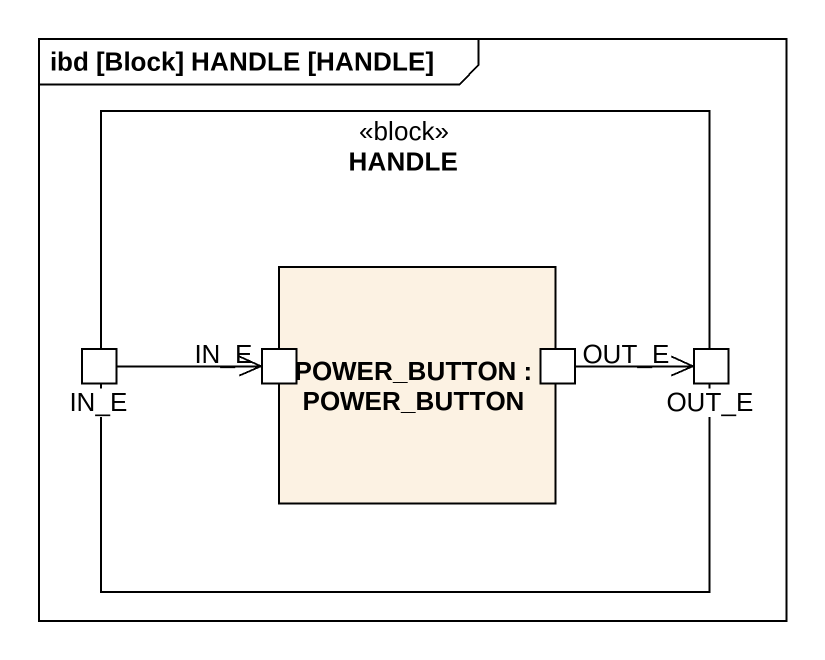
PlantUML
@startuml
mainframe ibd [Block] HANDLE [HANDLE]
rectangle HANDLE <<block>> {
  rectangle "POWER_BUTTON : POWER_BUTTON" as POWER_BUTTON {
    port "IN_E" as IN_E_2
    port OUT_E
  }
  port IN_E
  port "OUT_E" as OUT_E_2
}
IN_E -right-> IN_E_2
OUT_E -right-> OUT_E_2
@enduml
